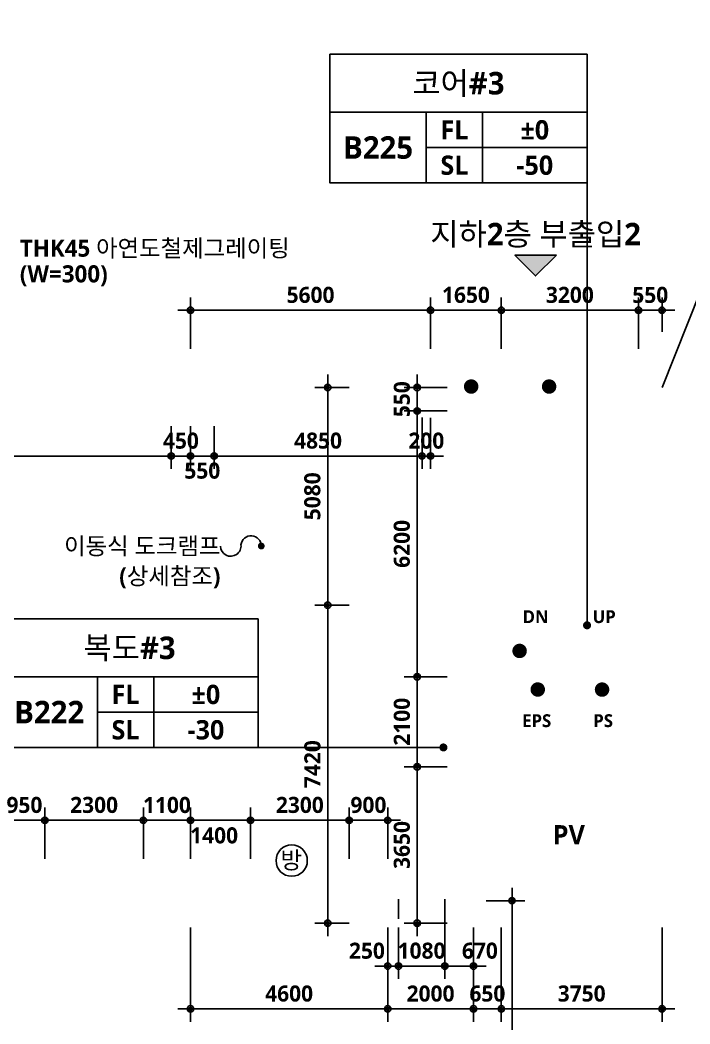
# Model space of a CAD drawing. Header units: millimetres. Extents: x -63924 to 190228206, y 0 to 456875599.
# Drawn here: x 146653 to 162280, y 69500 to 92921 of the extents above; entities that cross this region are included whole.
import ezdxf
from ezdxf.enums import TextEntityAlignment as Align

# ---------------------------------------------------------------- set-up
doc = ezdxf.new("R2010")
doc.units = ezdxf.units.MM
doc.header["$LTSCALE"] = 150
doc.header["$MEASUREMENT"] = 0
doc.header["$PDSIZE"] = -10
doc.layers.get('0').update_dxf_attribs({"linetype": 'CONTINUOUS'})
doc.layers.get('Defpoints').update_dxf_attribs({"color": 153, "linetype": 'CONTINUOUS'})
for name, color, linetype in [('A-ANNO-DIM', 4, 'CONTINUOUS'), ('A-ANNO-ENT', 1, 'CONTINUOUS'), ('A-ANNO-GRA1', 7, 'CONTINUOUS'), ('A-ANNO-LEAD', 4, 'CONTINUOUS'), ('A-ANNO-SYMB', 7, 'CONTINUOUS'), ('A-ANNO-TEXT1', 7, 'CONTINUOUS'), ('A-ANNO-TEXT2', 3, 'CONTINUOUS'), ('A-ANNO-TITL', 7, 'CONTINUOUS'), ('A-FLOR-MARK-ARCH', 1, 'CONTINUOUS')]:
    doc.layers.add(name, color=color, linetype=linetype)
doc.layers.add('Defpoint', color=161, linetype='CONTINUOUS', plot=False)
doc.styles.add('2020음성 1차', font='')
doc.styles.add('SH_나눔', font='')
doc.styles.add('SH_대대리576', font='')
doc.styles.add('SH_진천_나눔', font='')
doc.styles.get('2020음성 1차').set_extended_font_data('NanumGothic', bold=True)
doc.styles.get('SH_나눔').set_extended_font_data('NanumGothic', bold=True)
doc.styles.get('SH_대대리576').set_extended_font_data('NanumGothic', bold=True)
doc.styles.get('SH_진천_나눔').set_extended_font_data('NanumGothic', bold=True)
doc.dimstyles.new('SHP300내부', dxfattribs={"dimscale": 150, "dimtxt": 2.5, "dimasz": 1, "dimexe": 2, "dimexo": 2, "dimgap": 1, "dimtad": 1, "dimdec": 0, "dimzin": 0, "dimdsep": 46, "dimtxsty": 'SH_대대리576', "dimblk": 'DIMDOT', "dimcen": 0.09, "dimclrd": 256, "dimclre": 256, "dimclrt": 3, "dimadec": 0, "dimazin": 1, "dimtfac": 1, "dimtdec": 0, "dimtix": 1, "dimtmove": 2, "dimatfit": 0, "dimldrblk": 'DIMDOT', "dimfxl": 1, "dimtolj": 1, "dimtzin": 0, "dimlwd": -1, "dimlwe": -1, "dimarcsym": 0})

# ---------------------------------------------------------------- blocks, each defined once
blk = doc.blocks.new('DIMDOT')
at = {"color": 0}
blk.add_line((-2, 0), (2, 0), dxfattribs=at)
for radius in [0.5, 0.25]:
    blk.add_circle((0, 0), radius, dxfattribs=at)
blk = doc.blocks.new('*D199')
at = {"layer": 'A-ANNO-DIM', "transparency": 16777216}
for p, q in [((146280, 73350), (146280, 74550)), ((147230, 73350), (147230, 74550)), ((146130, 74250), (145980, 74250)), ((147230, 74250), (146280, 74250)), ((147380, 74250), (147530, 74250))]:
    blk.add_line(p, q, dxfattribs=at)
at = {"layer": 'Defpoints', "color": 0, "transparency": 16777216}
for p in [(146280, 74250), (146280, 73050), (147230, 73050)]:
    blk.add_point(p, dxfattribs=at)
at = {"layer": 'A-ANNO-DIM', "linetype": 'ByBlock', "transparency": 16777216, "xscale": 150, "yscale": 150, "zscale": 150}
blk.add_blockref('DIMDOT', (146280, 74250), dxfattribs=at)
at = {"layer": 'A-ANNO-DIM', "linetype": 'ByBlock', "transparency": 16777216, "xscale": 150, "yscale": 150, "zscale": 150, "rotation": 180}
blk.add_blockref('DIMDOT', (147230, 74250), dxfattribs=at)
at = {"layer": 'A-ANNO-DIM', "color": 3, "transparency": 16777216, "insert": (146755, 74607), "char_height": 375, "attachment_point": 5, "style": 'SH_대대리576'}
blk.add_mtext('\\A1;950', dxfattribs=at)
blk = doc.blocks.new('*D200')
at = {"layer": 'A-ANNO-DIM', "transparency": 16777216}
for p, q in [((147230, 73350), (147230, 74550)), ((149530, 73350), (149530, 74550)), ((149380, 74250), (147380, 74250))]:
    blk.add_line(p, q, dxfattribs=at)
at = {"layer": 'Defpoints', "color": 0, "transparency": 16777216}
for p in [(147230, 74250), (147230, 73050), (149530, 73050)]:
    blk.add_point(p, dxfattribs=at)
at = {"layer": 'A-ANNO-DIM', "linetype": 'ByBlock', "transparency": 16777216, "xscale": 150, "yscale": 150, "zscale": 150, "rotation": 180}
blk.add_blockref('DIMDOT', (147230, 74250), dxfattribs=at)
at = {"layer": 'A-ANNO-DIM', "linetype": 'ByBlock', "transparency": 16777216, "xscale": 150, "yscale": 150, "zscale": 150}
blk.add_blockref('DIMDOT', (149530, 74250), dxfattribs=at)
at = {"layer": 'A-ANNO-DIM', "color": 3, "transparency": 16777216, "insert": (148380, 74607), "char_height": 375, "attachment_point": 5, "style": 'SH_대대리576'}
blk.add_mtext('\\A1;2300', dxfattribs=at)
blk = doc.blocks.new('*D201')
at = {"layer": 'A-ANNO-DIM', "transparency": 16777216}
for p, q in [((149530, 73350), (149530, 74550)), ((150630, 73350), (150630, 74550)), ((149380, 74250), (149230, 74250)), ((149530, 74250), (150630, 74250)), ((150780, 74250), (150930, 74250))]:
    blk.add_line(p, q, dxfattribs=at)
at = {"layer": 'Defpoints', "color": 0, "transparency": 16777216}
for p in [(150630, 74250), (149530, 73050), (150630, 73050)]:
    blk.add_point(p, dxfattribs=at)
at = {"layer": 'A-ANNO-DIM', "linetype": 'ByBlock', "transparency": 16777216, "xscale": 150, "yscale": 150, "zscale": 150}
blk.add_blockref('DIMDOT', (149530, 74250), dxfattribs=at)
at = {"layer": 'A-ANNO-DIM', "linetype": 'ByBlock', "transparency": 16777216, "xscale": 150, "yscale": 150, "zscale": 150, "rotation": 180}
blk.add_blockref('DIMDOT', (150630, 74250), dxfattribs=at)
at = {"layer": 'A-ANNO-DIM', "color": 3, "transparency": 16777216, "insert": (150080, 74606), "char_height": 375, "attachment_point": 5, "style": 'SH_대대리576'}
blk.add_mtext('\\A1;1100', dxfattribs=at)
blk = doc.blocks.new('*D202')
at = {"layer": 'A-ANNO-DIM', "transparency": 16777216}
for p, q in [((150630, 73350), (150630, 74550)), ((152030, 73350), (152030, 74550)), ((150480, 74250), (150330, 74250)), ((150630, 74250), (152030, 74250)), ((152180, 74250), (152330, 74250))]:
    blk.add_line(p, q, dxfattribs=at)
at = {"layer": 'Defpoints', "color": 0, "transparency": 16777216}
for p in [(152030, 74250), (150630, 73050), (152030, 73050)]:
    blk.add_point(p, dxfattribs=at)
at = {"layer": 'A-ANNO-DIM', "linetype": 'ByBlock', "transparency": 16777216, "xscale": 150, "yscale": 150, "zscale": 150}
blk.add_blockref('DIMDOT', (150630, 74250), dxfattribs=at)
at = {"layer": 'A-ANNO-DIM', "linetype": 'ByBlock', "transparency": 16777216, "xscale": 150, "yscale": 150, "zscale": 150, "rotation": 180}
blk.add_blockref('DIMDOT', (152030, 74250), dxfattribs=at)
at = {"layer": 'A-ANNO-DIM', "color": 3, "transparency": 16777216, "insert": (151180, 73897), "char_height": 375, "attachment_point": 5, "style": 'SH_대대리576'}
blk.add_mtext('\\A1;1400', dxfattribs=at)
blk = doc.blocks.new('*D203')
at = {"layer": 'A-ANNO-DIM', "transparency": 16777216}
for p, q in [((152030, 73350), (152030, 74550)), ((154330, 73350), (154330, 74550)), ((154180, 74250), (152180, 74250))]:
    blk.add_line(p, q, dxfattribs=at)
at = {"layer": 'Defpoints', "color": 0, "transparency": 16777216}
for p in [(152030, 74250), (152030, 73050), (154330, 73050)]:
    blk.add_point(p, dxfattribs=at)
at = {"layer": 'A-ANNO-DIM', "linetype": 'ByBlock', "transparency": 16777216, "xscale": 150, "yscale": 150, "zscale": 150, "rotation": 180}
blk.add_blockref('DIMDOT', (152030, 74250), dxfattribs=at)
at = {"layer": 'A-ANNO-DIM', "linetype": 'ByBlock', "transparency": 16777216, "xscale": 150, "yscale": 150, "zscale": 150}
blk.add_blockref('DIMDOT', (154330, 74250), dxfattribs=at)
at = {"layer": 'A-ANNO-DIM', "color": 3, "transparency": 16777216, "insert": (153180, 74607), "char_height": 375, "attachment_point": 5, "style": 'SH_대대리576'}
blk.add_mtext('\\A1;2300', dxfattribs=at)
blk = doc.blocks.new('*D204')
at = {"layer": 'A-ANNO-DIM', "transparency": 16777216}
for p, q in [((154330, 73350), (154330, 74550)), ((155230, 73350), (155230, 74550)), ((154180, 74250), (154030, 74250)), ((154330, 74250), (155230, 74250)), ((155380, 74250), (155530, 74250))]:
    blk.add_line(p, q, dxfattribs=at)
at = {"layer": 'Defpoints', "color": 0, "transparency": 16777216}
for p in [(155230, 74250), (154330, 73050), (155230, 73050)]:
    blk.add_point(p, dxfattribs=at)
at = {"layer": 'A-ANNO-DIM', "linetype": 'ByBlock', "transparency": 16777216, "xscale": 150, "yscale": 150, "zscale": 150}
blk.add_blockref('DIMDOT', (154330, 74250), dxfattribs=at)
at = {"layer": 'A-ANNO-DIM', "linetype": 'ByBlock', "transparency": 16777216, "xscale": 150, "yscale": 150, "zscale": 150, "rotation": 180}
blk.add_blockref('DIMDOT', (155230, 74250), dxfattribs=at)
at = {"layer": 'A-ANNO-DIM', "color": 3, "transparency": 16777216, "insert": (154780, 74607), "char_height": 375, "attachment_point": 5, "style": 'SH_대대리576'}
blk.add_mtext('\\A1;900', dxfattribs=at)
blk = doc.blocks.new('*D347')
at = {"layer": 'A-ANNO-DIM', "transparency": 16777216}
blk.add_arc((161630, 38850), 1837, 94.6792, 221.5938, dxfattribs=at)
at = {"layer": 'Defpoints', "color": 0, "transparency": 16777216}
for p in [(161630, 83950), (168630, 46168), (160321, 40139), (144057, 20479), (161630, 20479)]:
    blk.add_point(p, dxfattribs=at)
at = {"layer": 'A-ANNO-DIM', "linetype": 'ByBlock', "transparency": 16777216, "xscale": 150, "yscale": 150, "zscale": 150}
for p, rotation in [((161630, 40687), 2.33959535530861), ((160360, 37522), 313.9334346647093)]:
    blk.add_blockref('DIMDOT', p, dxfattribs=dict(at, rotation=rotation))
at = {"layer": 'A-ANNO-DIM', "color": 3, "transparency": 16777216, "insert": (159587, 39670), "char_height": 375, "attachment_point": 5, "rotation": 68.1365, "style": 'SH_대대리576'}
blk.add_mtext('\\A1;136%%d', dxfattribs=at)
blk = doc.blocks.new('*D457')
at = {"layer": 'A-ANNO-DIM', "transparency": 16777216}
for p, q in [((161080, 85650), (161080, 86450)), ((161630, 85650), (161630, 86450)), ((160930, 86150), (160780, 86150)), ((161630, 86150), (161080, 86150)), ((161780, 86150), (161930, 86150))]:
    blk.add_line(p, q, dxfattribs=at)
at = {"layer": 'Defpoints', "color": 0, "transparency": 16777216}
for p in [(161080, 86150), (161080, 85350), (161630, 85350)]:
    blk.add_point(p, dxfattribs=at)
at = {"layer": 'A-ANNO-DIM', "linetype": 'ByBlock', "transparency": 16777216, "xscale": 150, "yscale": 150, "zscale": 150}
blk.add_blockref('DIMDOT', (161080, 86150), dxfattribs=at)
at = {"layer": 'A-ANNO-DIM', "linetype": 'ByBlock', "transparency": 16777216, "xscale": 150, "yscale": 150, "zscale": 150, "rotation": 180}
blk.add_blockref('DIMDOT', (161630, 86150), dxfattribs=at)
at = {"layer": 'A-ANNO-DIM', "color": 3, "transparency": 16777216, "insert": (161355, 86506), "char_height": 375, "attachment_point": 5, "style": 'SH_대대리576'}
blk.add_mtext('\\A1;550', dxfattribs=at)
blk = doc.blocks.new('*D458')
at = {"layer": 'A-ANNO-DIM', "transparency": 16777216}
for p, q in [((157880, 85250), (157880, 86450)), ((161080, 85250), (161080, 86450)), ((158030, 86150), (160930, 86150))]:
    blk.add_line(p, q, dxfattribs=at)
at = {"layer": 'Defpoints', "color": 0, "transparency": 16777216}
for p in [(161080, 86150), (157880, 84950), (161080, 84950)]:
    blk.add_point(p, dxfattribs=at)
at = {"layer": 'A-ANNO-DIM', "linetype": 'ByBlock', "transparency": 16777216, "xscale": 150, "yscale": 150, "zscale": 150, "rotation": 180}
blk.add_blockref('DIMDOT', (157880, 86150), dxfattribs=at)
at = {"layer": 'A-ANNO-DIM', "linetype": 'ByBlock', "transparency": 16777216, "xscale": 150, "yscale": 150, "zscale": 150}
blk.add_blockref('DIMDOT', (161080, 86150), dxfattribs=at)
at = {"layer": 'A-ANNO-DIM', "color": 3, "transparency": 16777216, "insert": (159480, 86507), "char_height": 375, "attachment_point": 5, "style": 'SH_대대리576'}
blk.add_mtext('\\A1;3200', dxfattribs=at)
blk = doc.blocks.new('*D459')
at = {"layer": 'A-ANNO-DIM', "transparency": 16777216}
for p, q in [((156230, 85250), (156230, 86450)), ((157880, 85250), (157880, 86450)), ((157730, 86150), (156380, 86150))]:
    blk.add_line(p, q, dxfattribs=at)
at = {"layer": 'Defpoints', "color": 0, "transparency": 16777216}
for p in [(156230, 86150), (156230, 84950), (157880, 84950)]:
    blk.add_point(p, dxfattribs=at)
at = {"layer": 'A-ANNO-DIM', "linetype": 'ByBlock', "transparency": 16777216, "xscale": 150, "yscale": 150, "zscale": 150, "rotation": 180}
blk.add_blockref('DIMDOT', (156230, 86150), dxfattribs=at)
at = {"layer": 'A-ANNO-DIM', "linetype": 'ByBlock', "transparency": 16777216, "xscale": 150, "yscale": 150, "zscale": 150}
blk.add_blockref('DIMDOT', (157880, 86150), dxfattribs=at)
at = {"layer": 'A-ANNO-DIM', "color": 3, "transparency": 16777216, "insert": (157055, 86507), "char_height": 375, "attachment_point": 5, "style": 'SH_대대리576'}
blk.add_mtext('\\A1;1650', dxfattribs=at)
blk = doc.blocks.new('*D460')
at = {"layer": 'A-ANNO-DIM', "transparency": 16777216}
for p, q in [((150630, 85250), (150630, 86450)), ((156230, 85250), (156230, 86450)), ((150780, 86150), (156080, 86150))]:
    blk.add_line(p, q, dxfattribs=at)
at = {"layer": 'Defpoints', "color": 0, "transparency": 16777216}
for p in [(156230, 86150), (150630, 84950), (156230, 84950)]:
    blk.add_point(p, dxfattribs=at)
at = {"layer": 'A-ANNO-DIM', "linetype": 'ByBlock', "transparency": 16777216, "xscale": 150, "yscale": 150, "zscale": 150, "rotation": 180}
blk.add_blockref('DIMDOT', (150630, 86150), dxfattribs=at)
at = {"layer": 'A-ANNO-DIM', "linetype": 'ByBlock', "transparency": 16777216, "xscale": 150, "yscale": 150, "zscale": 150}
blk.add_blockref('DIMDOT', (156230, 86150), dxfattribs=at)
at = {"layer": 'A-ANNO-DIM', "color": 3, "transparency": 16777216, "insert": (153430, 86507), "char_height": 375, "attachment_point": 5, "style": 'SH_대대리576'}
blk.add_mtext('\\A1;5600', dxfattribs=at)
blk = doc.blocks.new('*D461')
at = {"layer": 'A-ANNO-DIM', "transparency": 16777216}
for p, q in [((155230, 71750), (155230, 69550)), ((157230, 71750), (157230, 69550)), ((157080, 69850), (155380, 69850))]:
    blk.add_line(p, q, dxfattribs=at)
at = {"layer": 'Defpoints', "color": 0, "transparency": 16777216}
for p in [(155230, 72050), (157230, 72050), (155230, 69850)]:
    blk.add_point(p, dxfattribs=at)
at = {"layer": 'A-ANNO-DIM', "linetype": 'ByBlock', "transparency": 16777216, "xscale": 150, "yscale": 150, "zscale": 150, "rotation": 180}
blk.add_blockref('DIMDOT', (155230, 69850), dxfattribs=at)
at = {"layer": 'A-ANNO-DIM', "linetype": 'ByBlock', "transparency": 16777216, "xscale": 150, "yscale": 150, "zscale": 150}
blk.add_blockref('DIMDOT', (157230, 69850), dxfattribs=at)
at = {"layer": 'A-ANNO-DIM', "color": 3, "transparency": 16777216, "insert": (156230, 70206), "char_height": 375, "attachment_point": 5, "style": 'SH_대대리576'}
blk.add_mtext('\\A1;2000', dxfattribs=at)
blk = doc.blocks.new('*D462')
at = {"layer": 'A-ANNO-DIM', "transparency": 16777216}
for p, q in [((155230, 71750), (155230, 70550)), ((155480, 71750), (155480, 70550)), ((155080, 70850), (154930, 70850)), ((155230, 70850), (155480, 70850)), ((155630, 70850), (155780, 70850))]:
    blk.add_line(p, q, dxfattribs=at)
at = {"layer": 'Defpoints', "color": 0, "transparency": 16777216}
for p in [(155230, 72050), (155480, 72050), (155480, 70850)]:
    blk.add_point(p, dxfattribs=at)
at = {"layer": 'A-ANNO-DIM', "linetype": 'ByBlock', "transparency": 16777216, "xscale": 150, "yscale": 150, "zscale": 150}
blk.add_blockref('DIMDOT', (155230, 70850), dxfattribs=at)
at = {"layer": 'A-ANNO-DIM', "linetype": 'ByBlock', "transparency": 16777216, "xscale": 150, "yscale": 150, "zscale": 150, "rotation": 180}
blk.add_blockref('DIMDOT', (155480, 70850), dxfattribs=at)
at = {"layer": 'A-ANNO-DIM', "color": 3, "transparency": 16777216, "insert": (154745, 71206), "char_height": 375, "attachment_point": 5, "style": 'SH_대대리576'}
blk.add_mtext('\\A1;250', dxfattribs=at)
blk = doc.blocks.new('*D463')
at = {"layer": 'A-ANNO-DIM', "transparency": 16777216}
for p, q in [((155480, 71750), (155480, 70550)), ((156560, 71750), (156560, 70550)), ((155330, 70850), (155180, 70850)), ((156560, 70850), (155480, 70850)), ((156710, 70850), (156860, 70850))]:
    blk.add_line(p, q, dxfattribs=at)
at = {"layer": 'Defpoints', "color": 0, "transparency": 16777216}
for p in [(155480, 72050), (156560, 72050), (155480, 70850)]:
    blk.add_point(p, dxfattribs=at)
at = {"layer": 'A-ANNO-DIM', "linetype": 'ByBlock', "transparency": 16777216, "xscale": 150, "yscale": 150, "zscale": 150}
blk.add_blockref('DIMDOT', (155480, 70850), dxfattribs=at)
at = {"layer": 'A-ANNO-DIM', "linetype": 'ByBlock', "transparency": 16777216, "xscale": 150, "yscale": 150, "zscale": 150, "rotation": 180}
blk.add_blockref('DIMDOT', (156560, 70850), dxfattribs=at)
at = {"layer": 'A-ANNO-DIM', "color": 3, "transparency": 16777216, "insert": (156020, 71207), "char_height": 375, "attachment_point": 5, "style": 'SH_대대리576'}
blk.add_mtext('\\A1;1080', dxfattribs=at)
blk = doc.blocks.new('*D464')
at = {"layer": 'A-ANNO-DIM', "transparency": 16777216}
for p, q in [((156560, 71750), (156560, 70550)), ((157230, 71750), (157230, 70550)), ((156710, 70850), (157080, 70850))]:
    blk.add_line(p, q, dxfattribs=at)
at = {"layer": 'Defpoints', "color": 0, "transparency": 16777216}
for p in [(156560, 72050), (157230, 72050), (157230, 70850)]:
    blk.add_point(p, dxfattribs=at)
at = {"layer": 'A-ANNO-DIM', "linetype": 'ByBlock', "transparency": 16777216, "xscale": 150, "yscale": 150, "zscale": 150, "rotation": 180}
blk.add_blockref('DIMDOT', (156560, 70850), dxfattribs=at)
at = {"layer": 'A-ANNO-DIM', "linetype": 'ByBlock', "transparency": 16777216, "xscale": 150, "yscale": 150, "zscale": 150}
blk.add_blockref('DIMDOT', (157230, 70850), dxfattribs=at)
at = {"layer": 'A-ANNO-DIM', "color": 3, "transparency": 16777216, "insert": (157380, 71207), "char_height": 375, "attachment_point": 5, "style": 'SH_대대리576'}
blk.add_mtext('\\A1;670', dxfattribs=at)
blk = doc.blocks.new('*D465')
at = {"layer": 'A-ANNO-DIM', "transparency": 16777216}
for p, q in [((157230, 71750), (157230, 69550)), ((157880, 71750), (157880, 69550)), ((157080, 69850), (156930, 69850)), ((157230, 69850), (157880, 69850)), ((158030, 69850), (158180, 69850))]:
    blk.add_line(p, q, dxfattribs=at)
at = {"layer": 'Defpoints', "color": 0, "transparency": 16777216}
for p in [(157230, 72050), (157880, 72050), (157880, 69850)]:
    blk.add_point(p, dxfattribs=at)
at = {"layer": 'A-ANNO-DIM', "linetype": 'ByBlock', "transparency": 16777216, "xscale": 150, "yscale": 150, "zscale": 150}
blk.add_blockref('DIMDOT', (157230, 69850), dxfattribs=at)
at = {"layer": 'A-ANNO-DIM', "linetype": 'ByBlock', "transparency": 16777216, "xscale": 150, "yscale": 150, "zscale": 150, "rotation": 180}
blk.add_blockref('DIMDOT', (157880, 69850), dxfattribs=at)
at = {"layer": 'A-ANNO-DIM', "color": 3, "transparency": 16777216, "insert": (157555, 70207), "char_height": 375, "attachment_point": 5, "style": 'SH_대대리576'}
blk.add_mtext('\\A1;650', dxfattribs=at)
blk = doc.blocks.new('*D534')
at = {"layer": 'A-ANNO-DIM', "transparency": 16777216}
for p, q in [((154330, 79270), (153530, 79270)), ((153830, 72000), (153830, 79120)), ((154330, 71850), (153530, 71850))]:
    blk.add_line(p, q, dxfattribs=at)
at = {"layer": 'Defpoints', "color": 0, "transparency": 16777216}
for p in [(153830, 79270), (154630, 79270), (154630, 71850)]:
    blk.add_point(p, dxfattribs=at)
at = {"layer": 'A-ANNO-DIM', "linetype": 'ByBlock', "transparency": 16777216, "xscale": 150, "yscale": 150, "zscale": 150}
for p, rotation in [((153830, 79270), 90), ((153830, 71850), 270)]:
    blk.add_blockref('DIMDOT', p, dxfattribs=dict(at, rotation=rotation))
at = {"layer": 'A-ANNO-DIM', "color": 3, "transparency": 16777216, "insert": (153474, 75560), "char_height": 375, "attachment_point": 5, "rotation": 90, "style": 'SH_대대리576'}
blk.add_mtext('\\A1;7420', dxfattribs=at)
blk = doc.blocks.new('*D535')
at = {"layer": 'A-ANNO-DIM', "transparency": 16777216}
for p, q in [((154330, 84350), (153530, 84350)), ((153830, 84200), (153830, 79420)), ((154330, 79270), (153530, 79270))]:
    blk.add_line(p, q, dxfattribs=at)
at = {"layer": 'Defpoints', "color": 0, "transparency": 16777216}
for p in [(154630, 84350), (153830, 79270), (154630, 79270)]:
    blk.add_point(p, dxfattribs=at)
at = {"layer": 'A-ANNO-DIM', "linetype": 'ByBlock', "transparency": 16777216, "xscale": 150, "yscale": 150, "zscale": 150}
for p, rotation in [((153830, 84350), 90), ((153830, 79270), 270)]:
    blk.add_blockref('DIMDOT', p, dxfattribs=dict(at, rotation=rotation))
at = {"layer": 'A-ANNO-DIM', "color": 3, "transparency": 16777216, "insert": (153473, 81810), "char_height": 375, "attachment_point": 5, "rotation": 90, "style": 'SH_대대리576'}
blk.add_mtext('\\A1;5080', dxfattribs=at)
blk = doc.blocks.new('방화스크린 TEXT100')
at = {"layer": 'A-ANNO-SYMB'}
blk.add_circle((0, 0), 243, dxfattribs=at)
at = {"layer": 'A-ANNO-TITL', "style": '2020음성 1차'}
blk.add_text('방', height=267, dxfattribs=at).set_placement((-7, 7), align=Align.MIDDLE_CENTER)
blk = doc.blocks.new('*D745')
at = {"layer": 'A-ANNO-DIM', "transparency": 16777216}
for p, q in [((156617, 77600), (155617, 77600)), ((155917, 77450), (155917, 75650)), ((156617, 75500), (155617, 75500))]:
    blk.add_line(p, q, dxfattribs=at)
at = {"layer": 'Defpoints', "color": 0, "transparency": 16777216}
for p in [(156917, 77600), (155917, 75500), (156917, 75500)]:
    blk.add_point(p, dxfattribs=at)
at = {"layer": 'A-ANNO-DIM', "linetype": 'ByBlock', "transparency": 16777216, "xscale": 150, "yscale": 150, "zscale": 150}
for p, rotation in [((155917, 77600), 90), ((155917, 75500), 270)]:
    blk.add_blockref('DIMDOT', p, dxfattribs=dict(at, rotation=rotation))
at = {"layer": 'A-ANNO-DIM', "color": 3, "transparency": 16777216, "insert": (155561, 76550), "char_height": 375, "attachment_point": 5, "rotation": 90, "style": 'SH_대대리576'}
blk.add_mtext('\\A1;2100', dxfattribs=at)
blk = doc.blocks.new('*D746')
at = {"layer": 'A-ANNO-DIM', "transparency": 16777216}
for p, q in [((156617, 83800), (155617, 83800)), ((155917, 77750), (155917, 83650)), ((156617, 77600), (155617, 77600))]:
    blk.add_line(p, q, dxfattribs=at)
at = {"layer": 'Defpoints', "color": 0, "transparency": 16777216}
for p in [(155917, 83800), (156917, 83800), (156917, 77600)]:
    blk.add_point(p, dxfattribs=at)
at = {"layer": 'A-ANNO-DIM', "linetype": 'ByBlock', "transparency": 16777216, "xscale": 150, "yscale": 150, "zscale": 150}
for p, rotation in [((155917, 83800), 90), ((155917, 77600), 270)]:
    blk.add_blockref('DIMDOT', p, dxfattribs=dict(at, rotation=rotation))
at = {"layer": 'A-ANNO-DIM', "color": 3, "transparency": 16777216, "insert": (155560, 80700), "char_height": 375, "attachment_point": 5, "rotation": 90, "style": 'SH_대대리576'}
blk.add_mtext('\\A1;6200', dxfattribs=at)
blk = doc.blocks.new('*D1171')
at = {"layer": 'A-ANNO-DIM', "transparency": 16777216}
for p, q in [((150630, 71750), (150630, 69550)), ((155230, 71750), (155230, 69550)), ((150780, 69850), (155080, 69850))]:
    blk.add_line(p, q, dxfattribs=at)
at = {"layer": 'Defpoints', "color": 0, "transparency": 16777216}
for p in [(150630, 72050), (155230, 72050), (155230, 69850)]:
    blk.add_point(p, dxfattribs=at)
at = {"layer": 'A-ANNO-DIM', "linetype": 'ByBlock', "transparency": 16777216, "xscale": 150, "yscale": 150, "zscale": 150, "rotation": 180}
blk.add_blockref('DIMDOT', (150630, 69850), dxfattribs=at)
at = {"layer": 'A-ANNO-DIM', "linetype": 'ByBlock', "transparency": 16777216, "xscale": 150, "yscale": 150, "zscale": 150}
blk.add_blockref('DIMDOT', (155230, 69850), dxfattribs=at)
at = {"layer": 'A-ANNO-DIM', "color": 3, "transparency": 16777216, "insert": (152930, 70207), "char_height": 375, "attachment_point": 5, "style": 'SH_대대리576'}
blk.add_mtext('\\A1;4600', dxfattribs=at)
blk = doc.blocks.new('*D1305')
at = {"layer": 'A-ANNO-DIM', "transparency": 16777216}
for p, q in [((156617, 75500), (155617, 75500)), ((155917, 72000), (155917, 75350)), ((156617, 71850), (155617, 71850))]:
    blk.add_line(p, q, dxfattribs=at)
at = {"layer": 'Defpoints', "color": 0, "transparency": 16777216}
for p in [(155917, 75500), (156917, 75500), (156917, 71850)]:
    blk.add_point(p, dxfattribs=at)
at = {"layer": 'A-ANNO-DIM', "linetype": 'ByBlock', "transparency": 16777216, "xscale": 150, "yscale": 150, "zscale": 150}
for p, rotation in [((155917, 75500), 90), ((155917, 71850), 270)]:
    blk.add_blockref('DIMDOT', p, dxfattribs=dict(at, rotation=rotation))
at = {"layer": 'A-ANNO-DIM', "color": 3, "transparency": 16777216, "insert": (155560, 73675), "char_height": 375, "attachment_point": 5, "rotation": 90, "style": 'SH_대대리576'}
blk.add_mtext('\\A1;3650', dxfattribs=at)
blk = doc.blocks.new('G$C9D92D8A7')
at = {"layer": 'A-ANNO-GRA1'}
for p, q in [((0, 11), (40, 11)), ((15, 11), (15, 0)), ((23.75, 11), (23.75, 0)), ((15, 5.5), (40, 5.5))]:
    blk.add_line(p, q, dxfattribs=at)
blk.add_lwpolyline([(0, 20), (0, 0), (40, 0), (40, 20)], close=True, dxfattribs=at)
at = {"style": '2020음성 1차'}
for tag, height, p in [('실명', 3.5, (20, 15.5)), ('마감레벨', 3, (31.875, 8.25)), ('실번호', 3.5, (7.5, 5.5)), ('구조레벨', 3, (31.875, 2.75))]:
    blk.add_attdef(tag, text='', height=height, dxfattribs=at).set_placement(p, align=Align.MIDDLE_CENTER)
at = {"layer": 'A-ANNO-TEXT1', "style": 'SH_나눔'}
for s, p in [('FL', (19.375, 8.25)), ('SL', (19.375, 2.75))]:
    blk.add_text(s, height=3, dxfattribs=at).set_placement(p, align=Align.MIDDLE)
blk = doc.blocks.new('*D1757')
at = {"layer": 'A-ANNO-DIM', "transparency": 16777216}
for p, q in [((140130, 83450), (140130, 82450)), ((150180, 83450), (150180, 82450)), ((150030, 82750), (140280, 82750))]:
    blk.add_line(p, q, dxfattribs=at)
at = {"layer": 'Defpoints', "color": 0, "transparency": 16777216}
for p in [(140130, 83750), (150180, 83750), (140130, 82750)]:
    blk.add_point(p, dxfattribs=at)
at = {"layer": 'A-ANNO-DIM', "linetype": 'ByBlock', "transparency": 16777216, "xscale": 150, "yscale": 150, "zscale": 150, "rotation": 180}
blk.add_blockref('DIMDOT', (140130, 82750), dxfattribs=at)
at = {"layer": 'A-ANNO-DIM', "linetype": 'ByBlock', "transparency": 16777216, "xscale": 150, "yscale": 150, "zscale": 150}
blk.add_blockref('DIMDOT', (150180, 82750), dxfattribs=at)
at = {"layer": 'A-ANNO-DIM', "color": 3, "transparency": 16777216, "insert": (145155, 83106), "char_height": 375, "attachment_point": 5, "style": 'SH_대대리576'}
blk.add_mtext('\\A1;10050', dxfattribs=at)
blk = doc.blocks.new('*D1758')
at = {"layer": 'A-ANNO-DIM', "transparency": 16777216}
for p, q in [((150180, 83450), (150180, 82450)), ((150630, 83450), (150630, 82450)), ((150030, 82750), (149880, 82750)), ((150630, 82750), (150180, 82750)), ((150780, 82750), (150930, 82750))]:
    blk.add_line(p, q, dxfattribs=at)
at = {"layer": 'Defpoints', "color": 0, "transparency": 16777216}
for p in [(150180, 83750), (150630, 83750), (150180, 82750)]:
    blk.add_point(p, dxfattribs=at)
at = {"layer": 'A-ANNO-DIM', "linetype": 'ByBlock', "transparency": 16777216, "xscale": 150, "yscale": 150, "zscale": 150}
blk.add_blockref('DIMDOT', (150180, 82750), dxfattribs=at)
at = {"layer": 'A-ANNO-DIM', "linetype": 'ByBlock', "transparency": 16777216, "xscale": 150, "yscale": 150, "zscale": 150, "rotation": 180}
blk.add_blockref('DIMDOT', (150630, 82750), dxfattribs=at)
at = {"layer": 'A-ANNO-DIM', "color": 3, "transparency": 16777216, "insert": (150405, 83106), "char_height": 375, "attachment_point": 5, "style": 'SH_대대리576'}
blk.add_mtext('\\A1;450', dxfattribs=at)
blk = doc.blocks.new('*D1759')
at = {"layer": 'A-ANNO-DIM', "transparency": 16777216}
for p, q in [((150630, 83450), (150630, 82450)), ((151180, 83450), (151180, 82450)), ((150480, 82750), (150330, 82750)), ((150630, 82750), (151180, 82750)), ((151330, 82750), (151480, 82750))]:
    blk.add_line(p, q, dxfattribs=at)
at = {"layer": 'Defpoints', "color": 0, "transparency": 16777216}
for p in [(150630, 83750), (151180, 83750), (151180, 82750)]:
    blk.add_point(p, dxfattribs=at)
at = {"layer": 'A-ANNO-DIM', "linetype": 'ByBlock', "transparency": 16777216, "xscale": 150, "yscale": 150, "zscale": 150}
blk.add_blockref('DIMDOT', (150630, 82750), dxfattribs=at)
at = {"layer": 'A-ANNO-DIM', "linetype": 'ByBlock', "transparency": 16777216, "xscale": 150, "yscale": 150, "zscale": 150, "rotation": 180}
blk.add_blockref('DIMDOT', (151180, 82750), dxfattribs=at)
at = {"layer": 'A-ANNO-DIM', "color": 3, "transparency": 16777216, "insert": (150905, 82406), "char_height": 375, "attachment_point": 5, "style": 'SH_대대리576'}
blk.add_mtext('\\A1;550', dxfattribs=at)
blk = doc.blocks.new('*D1760')
at = {"layer": 'A-ANNO-DIM', "transparency": 16777216}
for p, q in [((156030, 83650), (156030, 82450)), ((151180, 83450), (151180, 82450)), ((155880, 82750), (151330, 82750))]:
    blk.add_line(p, q, dxfattribs=at)
at = {"layer": 'Defpoints', "color": 0, "transparency": 16777216}
for p in [(156030, 83950), (151180, 83750), (151180, 82750)]:
    blk.add_point(p, dxfattribs=at)
at = {"layer": 'A-ANNO-DIM', "linetype": 'ByBlock', "transparency": 16777216, "xscale": 150, "yscale": 150, "zscale": 150, "rotation": 180}
blk.add_blockref('DIMDOT', (151180, 82750), dxfattribs=at)
at = {"layer": 'A-ANNO-DIM', "linetype": 'ByBlock', "transparency": 16777216, "xscale": 150, "yscale": 150, "zscale": 150}
blk.add_blockref('DIMDOT', (156030, 82750), dxfattribs=at)
at = {"layer": 'A-ANNO-DIM', "color": 3, "transparency": 16777216, "insert": (153605, 83107), "char_height": 375, "attachment_point": 5, "style": 'SH_대대리576'}
blk.add_mtext('\\A1;4850', dxfattribs=at)
blk = doc.blocks.new('*D1761')
at = {"layer": 'A-ANNO-DIM', "transparency": 16777216}
for p, q in [((156030, 83650), (156030, 82450)), ((156230, 83642), (156230, 82450)), ((155880, 82750), (155730, 82750)), ((156030, 82750), (156230, 82750)), ((156380, 82750), (156530, 82750))]:
    blk.add_line(p, q, dxfattribs=at)
at = {"layer": 'Defpoints', "color": 0, "transparency": 16777216}
for p in [(156030, 83950), (156230, 83942), (156230, 82750)]:
    blk.add_point(p, dxfattribs=at)
at = {"layer": 'A-ANNO-DIM', "linetype": 'ByBlock', "transparency": 16777216, "xscale": 150, "yscale": 150, "zscale": 150}
blk.add_blockref('DIMDOT', (156030, 82750), dxfattribs=at)
at = {"layer": 'A-ANNO-DIM', "linetype": 'ByBlock', "transparency": 16777216, "xscale": 150, "yscale": 150, "zscale": 150, "rotation": 180}
blk.add_blockref('DIMDOT', (156230, 82750), dxfattribs=at)
at = {"layer": 'A-ANNO-DIM', "color": 3, "transparency": 16777216, "insert": (156130, 83106), "char_height": 375, "attachment_point": 5, "style": 'SH_대대리576'}
blk.add_mtext('\\A1;200', dxfattribs=at)
blk = doc.blocks.new('*D1767')
at = {"layer": 'A-ANNO-DIM', "transparency": 16777216}
for p, q in [((155917, 84500), (155917, 84650)), ((156617, 84350), (155617, 84350)), ((155917, 84350), (155917, 83800)), ((156617, 83800), (155617, 83800)), ((155917, 83650), (155917, 83500))]:
    blk.add_line(p, q, dxfattribs=at)
at = {"layer": 'Defpoints', "color": 0, "transparency": 16777216}
for p in [(156917, 84350), (155917, 83800), (156917, 83800)]:
    blk.add_point(p, dxfattribs=at)
at = {"layer": 'A-ANNO-DIM', "linetype": 'ByBlock', "transparency": 16777216, "xscale": 150, "yscale": 150, "zscale": 150}
for p, rotation in [((155917, 84350), 270), ((155917, 83800), 90)]:
    blk.add_blockref('DIMDOT', p, dxfattribs=dict(at, rotation=rotation))
at = {"layer": 'A-ANNO-DIM', "color": 3, "transparency": 16777216, "insert": (155561, 84075), "char_height": 375, "attachment_point": 5, "rotation": 90, "style": 'SH_대대리576'}
blk.add_mtext('\\A1;550', dxfattribs=at)
blk = doc.blocks.new('*D1816')
at = {"layer": 'A-ANNO-DIM', "transparency": 16777216}
for p, q in [((157880, 71750), (157880, 69550)), ((161630, 71750), (161630, 69550)), ((158030, 69850), (161480, 69850))]:
    blk.add_line(p, q, dxfattribs=at)
at = {"layer": 'Defpoints', "color": 0, "transparency": 16777216}
for p in [(157880, 72050), (161630, 72050), (161630, 69850)]:
    blk.add_point(p, dxfattribs=at)
at = {"layer": 'A-ANNO-DIM', "linetype": 'ByBlock', "transparency": 16777216, "xscale": 150, "yscale": 150, "zscale": 150, "rotation": 180}
blk.add_blockref('DIMDOT', (157880, 69850), dxfattribs=at)
at = {"layer": 'A-ANNO-DIM', "linetype": 'ByBlock', "transparency": 16777216, "xscale": 150, "yscale": 150, "zscale": 150}
blk.add_blockref('DIMDOT', (161630, 69850), dxfattribs=at)
at = {"layer": 'A-ANNO-DIM', "color": 3, "transparency": 16777216, "insert": (159755, 70207), "char_height": 375, "attachment_point": 5, "style": 'SH_대대리576'}
blk.add_mtext('\\A1;3750', dxfattribs=at)
blk = doc.blocks.new('*D1819')
at = {"layer": 'A-ANNO-DIM', "transparency": 16777216}
for p, q in [((157530, 72375), (158430, 72375)), ((158130, 72225), (158130, 62850)), ((157530, 62700), (158430, 62700))]:
    blk.add_line(p, q, dxfattribs=at)
at = {"layer": 'Defpoints', "color": 0, "transparency": 16777216}
for p in [(157230, 72375), (157230, 62700), (158130, 62700)]:
    blk.add_point(p, dxfattribs=at)
at = {"layer": 'A-ANNO-DIM', "linetype": 'ByBlock', "transparency": 16777216, "xscale": 150, "yscale": 150, "zscale": 150}
for p, rotation in [((158130, 72375), 90), ((158130, 62700), 270)]:
    blk.add_blockref('DIMDOT', p, dxfattribs=dict(at, rotation=rotation))
at = {"layer": 'A-ANNO-DIM', "color": 3, "transparency": 16777216, "insert": (157773, 67537), "char_height": 375, "attachment_point": 5, "rotation": 90, "style": 'SH_대대리576'}
blk.add_mtext('\\A1;9675', dxfattribs=at)

msp = doc.modelspace()

# ---------------------------------------------------------------- hatches: boundary and pattern name
at = {"layer": 'A-ANNO-ENT'}
msp.add_hatch(color=256, dxfattribs=at).paths.add_polyline_path([(158196, 87434), (159164, 87434), (158680, 86950)])

# ---------------------------------------------------------------- linework, layer by layer
for p, q in [((155480, 72412.5), (155480, 71955)), ((156560, 72412.5), (156560, 71635))]:
    msp.add_line(p, q)
for points in [[(159880, 78800), (159880, 89122.8)], [(156530, 75950), (152207.2, 75950)]]:
    msp.add_lwpolyline(points)
at = {"const_width": 93.8}
for points in [[(159880, 78753.1, -1), (159880, 78846.9, -1)], [(156576.9, 75950, 1), (156483.1, 75950, 1)]]:
    msp.add_lwpolyline(points, format="xyb", close=True, dxfattribs=at)
at = {"layer": 'A-ANNO-ENT'}
msp.add_lwpolyline([(159164, 87434), (158196, 87434), (158680, 86950)], close=True, dxfattribs=at)
at = {"layer": 'A-ANNO-LEAD'}
msp.add_lwpolyline([(152280, 80650, 0.9368711), (151805.8, 80680.9, -1.0584189), (151327.6, 80650, -1.0584189)], format="xyb", dxfattribs=at)
at = {"layer": 'A-ANNO-LEAD', "const_width": 79.4}
msp.add_lwpolyline([(152319.7, 80650, -1), (152240.3, 80650, -1)], format="xyb", close=True, dxfattribs=at)
at = {"layer": 'A-FLOR-MARK-ARCH', "const_width": 168.8}
for points in [[(157092.7, 84370.3, 1), (157261.4, 84370.3, 1)], [(158910.7, 84370.3, 1), (159079.5, 84370.3, 1)], [(158222.4, 78202.3, 1), (158391.1, 78202.3, 1)], [(158645.6, 77301.7, 1), (158814.4, 77301.7, 1)], [(160145.6, 77300, 1), (160314.4, 77300, 1)]]:
    msp.add_lwpolyline(points, format="xyb", close=True, dxfattribs=at)
at = {"layer": 'Defpoint'}
msp.add_line((178200, 126000), (161630, 84350), dxfattribs=at)

# ---------------------------------------------------------------- block references
at = {"xscale": 1.5, "yscale": 1.5, "zscale": 1.5}
msp.add_blockref('방화스크린 TEXT100', (152990, 73310), dxfattribs=at)
at = {"layer": 'A-ANNO-TEXT1'}
ref = msp.add_blockref('G$C9D92D8A7', (153880, 89122.8), dxfattribs=dict(at, xscale=150, yscale=150, zscale=150))
ref.add_attrib('실명', '코어#3', dxfattribs={"layer": 'A-ANNO-TEXT2', "height": 525, "style": '2020음성 1차'}).set_placement((156880, 91447.8, 206000), align=Align.MIDDLE_CENTER)
ref.add_attrib('실번호', 'B225', dxfattribs={"layer": 'A-ANNO-TEXT2', "height": 525, "style": '2020음성 1차'}).set_placement((155005, 89947.8, 206000), align=Align.MIDDLE_CENTER)
ref.add_attrib('마감레벨', '%%p0', dxfattribs={"height": 450, "style": '2020음성 1차'}).set_placement((158661.3, 90360.3, 206000), align=Align.MIDDLE_CENTER)
ref.add_attrib('구조레벨', '-50', dxfattribs={"height": 450, "style": '2020음성 1차'}).set_placement((158661.3, 89535.3, 206000), align=Align.MIDDLE_CENTER)
ref = msp.add_blockref('G$C9D92D8A7', (146207.2, 75950), dxfattribs=dict(at, xscale=150, yscale=150, zscale=150))
ref.add_attrib('실명', '복도#3', dxfattribs={"layer": 'A-ANNO-TEXT2', "height": 525, "style": '2020음성 1차'}).set_placement((149207.2, 78275, 309000), align=Align.MIDDLE_CENTER)
ref.add_attrib('실번호', 'B222', dxfattribs={"layer": 'A-ANNO-TEXT2', "height": 525, "style": '2020음성 1차'}).set_placement((147332.2, 76775, 309000), align=Align.MIDDLE_CENTER)
ref.add_attrib('마감레벨', '%%p0', dxfattribs={"height": 450, "style": '2020음성 1차'}).set_placement((150988.5, 77187.5, 309000), align=Align.MIDDLE_CENTER)
ref.add_attrib('구조레벨', '-30', dxfattribs={"height": 450, "style": '2020음성 1차'}).set_placement((150988.5, 76362.5, 309000), align=Align.MIDDLE_CENTER)

# ---------------------------------------------------------------- texts
at = {"layer": 'A-ANNO-TEXT1', "style": 'SH_진천_나눔'}
for s, height, p in [('지하2층 부출입2', 525, (158680, 87934)), ('DN', 300, (158680, 79000)), ('UP', 300, (160280, 79000)), ('EPS', 300, (158705, 76575)), ('PS', 300, (160255, 76575)), ('PV', 450, (159455, 73912.5))]:
    msp.add_text(s, height=height, dxfattribs=at).set_placement(p, align=Align.MIDDLE)
at = {"layer": 'A-ANNO-TEXT1', "style": '2020음성 1차'}
for s, p in [('THK45 아연도철제그레이팅', (146648, 87600)), ('(W=300)', (146648, 87000))]:
    msp.add_text(s, height=400, dxfattribs=at).set_placement(p, align=Align.MIDDLE_LEFT)
for s, p in [('이동식 도크램프', (151327.6, 80650)), ('(상세참조)', (151327.6, 79950))]:
    msp.add_text(s, height=400, dxfattribs=at).set_placement(p, align=Align.MIDDLE_RIGHT)

# ---------------------------------------------------------------- dimensions: what is measured, and where the dimension line sits
at = {"layer": 'A-ANNO-DIM'}
for base, p1, p2, angle, picture, middle in [((156230, 86150), (150630, 84950), (156230, 84950), 180, '*D460', (153430, 86506.9)), ((156230, 86150), (157880, 84950), (156230, 84950), 0, '*D459', (157055, 86506.9)), ((161080, 86150), (157880, 84950), (161080, 84950), 180, '*D458', (159480, 86506.9)), ((161080, 86150), (161630, 85350), (161080, 85350), 0, '*D457', (161355, 86506.1)), ((153830, 79270), (154630, 84350), (154630, 79270), 90, '*D535', (153473.1, 81810)), ((155917.1, 83800), (156917.1, 84350), (156917.1, 83800), 90, '*D1767', (155561, 84075)), ((155917.1, 83800), (156917.1, 77600), (156917.1, 83800), 270, '*D746', (155560.2, 80700)), ((156230, 82750), (156030, 83950), (156230, 83941.8), 180, '*D1761', (156130, 83106.1)), ((153830, 79270), (154630, 71850), (154630, 79270), 270, '*D534', (153473.9, 75560)), ((155917.1, 75500), (156917.1, 77600), (156917.1, 75500), 90, '*D745', (155561, 76550)), ((155917.1, 75500), (156917.1, 71850), (156917.1, 75500), 270, '*D1305', (155560.2, 73675)), ((146280, 74250), (147230, 73050), (146280, 73050), 0, '*D199', (146755, 74606.9)), ((147230, 74250), (149530, 73050), (147230, 73050), 0, '*D200', (148380, 74606.9)), ((150630, 74250), (149530, 73050), (150630, 73050), 180, '*D201', (150080, 74605.6)), ((152030, 74250), (154330, 73050), (152030, 73050), 0, '*D203', (153180, 74606.9)), ((155230, 74250), (154330, 73050), (155230, 73050), 180, '*D204', (154780, 74606.9)), ((158130, 62700), (157230, 72375), (157230, 62700), 90, '*D1819', (157773.1, 67537.5)), ((155230, 69850), (150630, 72050), (155230, 72050), 180, '*D1171', (152930, 70206.9)), ((157880, 69850), (157230, 72050), (157880, 72050), 180, '*D465', (157555, 70206.9)), ((161630, 69850), (157880, 72050), (161630, 72050), 180, '*D1816', (159755, 70206.9))]:
    dim = msp.add_linear_dim(base=base, p1=p1, p2=p2, angle=angle, dimstyle='SHP300내부', dxfattribs=at)
    dim.commit()
    dim.dimension.update_dxf_attribs({"geometry": picture, "text_midpoint": middle})
dim = msp.add_angular_dim_2l(base=(160321.3, 40139.5), line1=((161630, 20478.6), (161630, 83950)), line2=((144057.3, 20478.6, 103000), (168630, 46168.2)), dimstyle='SHP300내부', override={"dimtxsty": 'SH_대대리576', "dimldrblk": 'DIMDOT'}, dxfattribs=at)
dim.commit()
dim.dimension.update_dxf_attribs({"geometry": '*D347', "text_midpoint": (159587.5, 39669.6)})
for base, p1, p2, picture, middle in [((151180, 82750), (156030, 83950), (151180, 83750), '*D1760', (153605, 83106.9)), ((140130, 82750), (150180, 83750), (140130, 83750), '*D1757', (145155, 83106.1)), ((150180, 82750), (150630, 83750), (150180, 83750), '*D1758', (150405, 83106.1)), ((155230, 69850), (157230, 72050), (155230, 72050), '*D461', (156230, 70206.1)), ((155480, 70850), (156560, 72050), (155480, 72050), '*D463', (156020, 71206.9))]:
    dim = msp.add_linear_dim(base=base, p1=p1, p2=p2, dimstyle='SHP300내부', dxfattribs=at)
    dim.commit()
    dim.dimension.update_dxf_attribs({"geometry": picture, "text_midpoint": middle})
for base, p1, p2, picture, middle in [((151180, 82750), (150630, 83750), (151180, 83750), '*D1759', (150905, 82406.1)), ((152030, 74250), (150630, 73050), (152030, 73050), '*D202', (151180, 73897.4)), ((155480, 70850), (155230, 72050), (155480, 72050), '*D462', (154745, 71206.1)), ((157230, 70850), (156560, 72050), (157230, 72050), '*D464', (157380, 71206.9))]:
    dim = msp.add_linear_dim(base=base, p1=p1, p2=p2, angle=180, dimstyle='SHP300내부', dxfattribs=at)
    dim.commit()
    dim.dimension.update_dxf_attribs({"geometry": picture, "text_midpoint": middle, "dimtype": 160})

doc.saveas('drawing.dxf')
